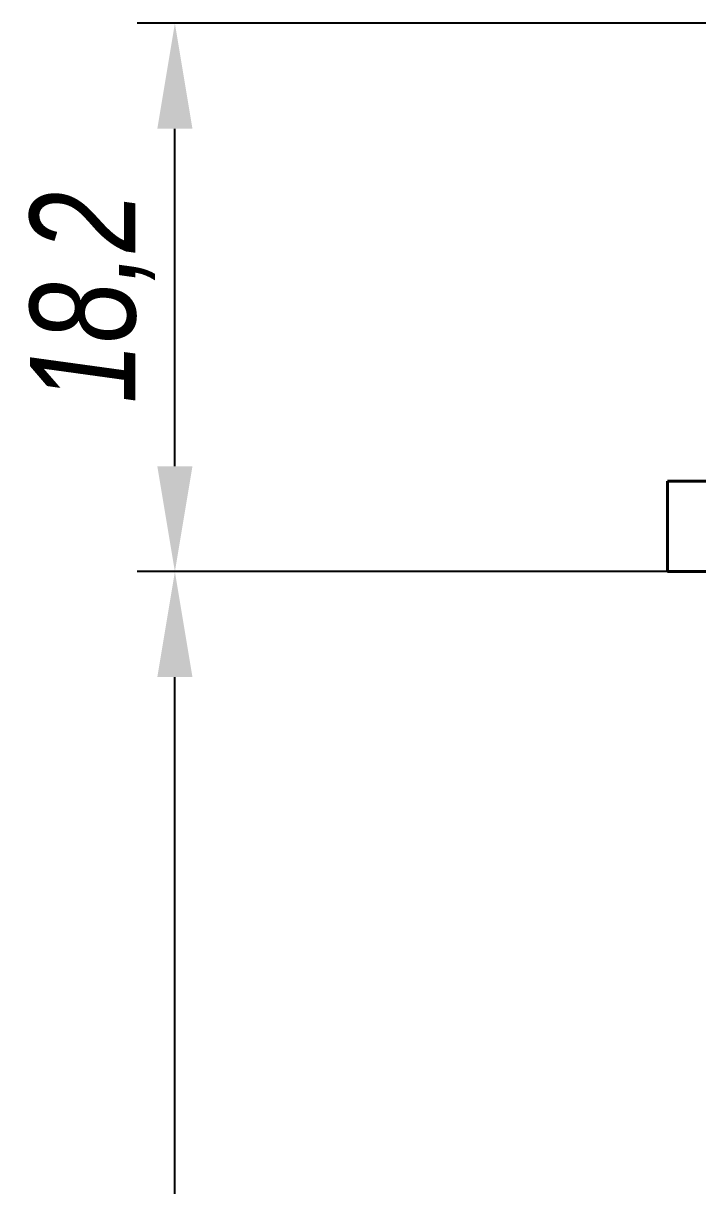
# Model space of a CAD drawing. Header units: millimetres. Extents: x 12064 to 35004, y -6103 to -2658.
# Drawn here: x 28417.97 to 28440.35, y -2912.55 to -2873.96 of the extents above; entities that cross this region are included whole.
import ezdxf

# ---------------------------------------------------------------- set-up
doc = ezdxf.new("R2010")
doc.units = ezdxf.units.MM
doc.layers.add('Layer_04', color=7, linetype='Continuous', lineweight=40)
doc.layers.add('Layer_09', color=1, linetype='Continuous', lineweight=15)
doc.styles.add('Style_01', font='ARIALNI.TTF', dxfattribs={"width": 0.9, "height": 3.5})
doc.dimstyles.new('DimStyle_01', dxfattribs={"dimtxt": 3.5, "dimasz": 3.5, "dimexe": 1.25, "dimexo": 0, "dimtad": 1, "dimdec": 1, "dimtxsty": 'Style_01', "dimcen": 2.5, "dimazin": 3, "dimtfac": 1, "dimtdec": 1, "dimtmove": 0, "dimatfit": 3})

# ---------------------------------------------------------------- blocks, each defined once
blk = doc.blocks.new('*D1452')
at = {"layer": 'Defpoints', "color": 0, "ltscale": 0.5}
for p in [(28423.001, -2892.165), (28439.351, -2892.165), (28441.001, -2939.165)]:
    blk.add_point(p, dxfattribs=at)
at = {"layer": 'Layer_09', "color": 0, "lineweight": -2, "ltscale": 0.5}
for p, q in [((28439.351, -2892.165), (28421.751, -2892.165)), ((28423.001, -2935.665), (28423.001, -2895.665)), ((28441.001, -2939.165), (28421.751, -2939.165))]:
    blk.add_line(p, q, dxfattribs=at)
at = {"layer": 'Layer_09', "color": 0, "ltscale": 0.5}
for points in [[(28422.418, -2895.665), (28423.584, -2895.665), (28423.001, -2892.165)], [(28422.418, -2935.665), (28423.584, -2935.665), (28423.001, -2939.165)]]:
    blk.add_solid(points, dxfattribs=at)
at = {"layer": 'Layer_09', "color": 0, "ltscale": 0.5, "insert": (28420.626, -2915.665), "char_height": 3.5, "attachment_point": 5, "rotation": 90, "style": 'Style_01'}
blk.add_mtext('47', dxfattribs=at)
blk = doc.blocks.new('*D1453')
at = {"layer": 'Defpoints', "color": 0, "ltscale": 0.5}
for p in [(28423.001, -2873.965), (28457.151, -2873.965), (28457.151, -2892.165)]:
    blk.add_point(p, dxfattribs=at)
at = {"layer": 'Layer_09', "color": 0, "lineweight": -2, "ltscale": 0.5}
for p, q in [((28457.151, -2873.965), (28421.751, -2873.965)), ((28423.001, -2888.665), (28423.001, -2877.465)), ((28457.151, -2892.165), (28421.751, -2892.165))]:
    blk.add_line(p, q, dxfattribs=at)
at = {"layer": 'Layer_09', "color": 0, "ltscale": 0.5}
for points in [[(28422.418, -2877.465), (28423.584, -2877.465), (28423.001, -2873.965)], [(28422.418, -2888.665), (28423.584, -2888.665), (28423.001, -2892.165)]]:
    blk.add_solid(points, dxfattribs=at)
at = {"layer": 'Layer_09', "color": 0, "ltscale": 0.5, "insert": (28420.265, -2883.065), "char_height": 3.5, "attachment_point": 5, "rotation": 90, "style": 'Style_01'}
blk.add_mtext('18,2', dxfattribs=at)

msp = doc.modelspace()

# ---------------------------------------------------------------- linework, layer by layer
at = {"layer": 'Layer_04'}
for p, q in [((28439.351, -2889.165), (28439.351, -2892.165)), ((28439.351, -2889.165), (28442.251, -2889.165)), ((28439.351, -2892.165), (28442.251, -2892.165))]:
    msp.add_line(p, q, dxfattribs=at)

# ---------------------------------------------------------------- dimensions: what is measured, and where the dimension line sits
at = {"layer": 'Layer_09', "ltscale": 0.5}
for base, p1, p2, picture, middle in [((28423.001, -2873.965), (28457.151, -2892.165), (28457.151, -2873.965), '*D1453', (28420.265, -2883.065)), ((28423.001, -2892.165), (28441.001, -2939.165), (28439.351, -2892.165), '*D1452', (28420.626, -2915.665))]:
    dim = msp.add_linear_dim(base=base, p1=p1, p2=p2, angle=90, dimstyle='DimStyle_01', dxfattribs=at)
    dim.commit()
    dim.dimension.update_dxf_attribs({"geometry": picture, "text_midpoint": middle})

doc.saveas('drawing.dxf')
